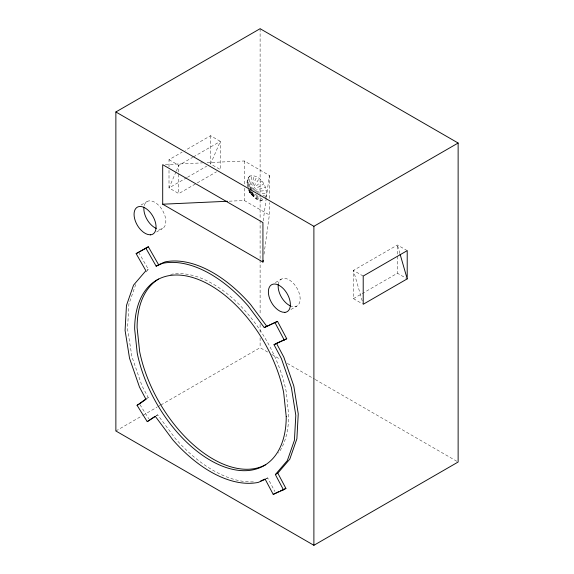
<?xml version="1.0" encoding="UTF-8"?>
<svg xmlns="http://www.w3.org/2000/svg" width="574" height="574" viewBox="0 0 574 574"><rect width="100%" height="100%" fill="white"/><g stroke="black" fill="none" stroke-linecap="round" stroke-linejoin="round"><path stroke-width="0.43" stroke-dasharray="2.87 2.15" d="M249.539 190.503L249.489 192.211C252.991 196.172 257.726 202.342 263.739 199.953L249.489 192.211L248.815 190.123M249.625 187.088L249.912 175.996C260.711 173.621 269.629 189.255 265.296 198.511M248.112 187.906C246.763 184.067 246.174 178.693 249.912 175.996M263.179 220.811L266.264 198.13M266.386 197.255L269.357 175.443L244.294 160.978L206.159 162.707M264.011 254.225L269.357 214.97L269.357 202.672M249.747 190.439L249.489 192.211L254.296 197.42M249.877 189.549L251.936 175.371M249.97 190.546L249.489 192.211L256.829 199.264M250.214 189.714L254.296 175.608M135.715 284.517L128.906 304.055L127.528 329.01L131.977 356.849L141.929 385.692L148.264 397.624L146.922 398.593M175.996 171.805L169.007 187.942L178.787 193.589L196.487 183.364M176.347 171.002L178.787 165.355L192.642 157.355M193.409 156.91L220.351 141.362L220.351 169.588L210.572 163.949L220.351 141.362L210.572 135.715L185.172 150.381M250.228 190.654L249.489 192.211L259.355 200.34M250.594 189.879L256.829 176.684M250.529 190.769L249.489 192.211L261.715 200.577M251.053 190.044L259.355 178.528M146.09 271.933L148.336 269.321L138.578 252.23M252.711 189.262L261.715 181.018M156.221 415.813L157.678 414.83L175.35 438.55A121.006 69.863 60 0 0 254.074 481.823M169.007 166.769L169.007 159.708L182.094 152.153M186.708 177.718L169.007 187.942L169.007 170.299M187.483 177.273L206.719 166.166M141.046 205.026L147.066 201.553M197.262 182.919L216.498 171.813M156.609 231.975L162.621 228.495M251.936 194.93L249.912 191.967L249.489 192.211L248.965 190.518M253.242 190.044L263.739 183.981M147.116 270.024L148.336 269.321M275.355 282.566L281.375 279.093M290.918 309.515L296.93 306.042M145.825 399.03L148.264 397.624M115.869 430.974L142.237 415.748M143.012 415.303L156.967 407.246M157.742 406.794L160.067 405.452M160.849 405L260.108 347.693L268.654 352.63M407.21 250.644L397.43 244.998L353.426 270.404L353.426 298.638L397.43 273.231L406.457 278.44M156.458 415.54L157.678 414.83M266.444 478.601L267.663 477.898L274.867 491.466M266.121 478.587L267.663 477.898M251.154 191.68L249.489 192.211L248.879 189.736M254.483 190.633L265.296 187.217M252.144 191.938L249.489 192.211L249.209 190.525M255.674 191.58L266.271 190.503M165.362 164.566L202.615 162.873M229.22 201.187L244.294 200.498L269.357 214.97M252.912 192.491L249.489 192.211L249.36 190.468M257.195 192.842L266.609 193.617M253.686 193.244L249.489 192.211L259.477 196.186M262.914 195.519L266.271 196.351M169.007 159.708L178.787 165.355L178.787 173.298M363.206 276.051L353.426 270.404L362.23 300.898M353.426 298.638L362.452 303.847M271.753 354.423L279.524 358.901M287.287 363.385L314.466 379.077M315.241 379.529L457.356 461.575M139.977 404.656L148.759 418.755M248.355 188.731L249.912 191.967M399.877 253.471L397.43 244.998L397.43 273.231M247.05 182.324L248.068 186.442M247.38 179.597L248.65 187.167M248.355 177.438L249.094 186.995M269.357 175.443L269.357 199.156M260.108 28.7L260.108 193.574M260.108 194.471L260.108 219.562M260.108 220.459L260.108 258.989M260.108 259.878L260.108 314.538M260.108 324.396L260.108 333.358M260.108 337.842L260.108 347.693M244.294 160.978L244.294 184.692M244.294 188.207L244.294 200.498M210.572 135.715L210.572 163.949M178.787 174.18L178.787 193.589M144.218 205.6A15.555 8.983 60 0 1 162.621 210.536A15.555 8.983 60 0 1 157.692 228.94M278.247 284.611A15.555 8.983 60 0 1 289.633 280.155A15.555 8.983 60 0 1 300.145 298.358A15.555 8.983 60 0 1 290.588 305.992M170.586 274.408A107.18 61.877 60 0 1 286.096 391.052L288.679 415.196A107.18 61.877 60 0 1 278.526 453.087"/><path stroke-width="0.86" d="M262.935 262.074L262.935 222.554L162.7 164.681L162.7 204.208L262.935 262.074L263.179 260.331M155.497 416.308L147.238 421.646L137.071 405.323L145.825 399.03L139.489 387.098L129.53 358.262L125.082 330.423L126.459 305.468L133.555 285.106L145.889 270.727L136.138 253.636L145.889 248.198L156.157 266.178L162.629 263.308A121.006 69.863 60 0 1 247.99 305.741L264.248 327.567L277.507 321.361L286.735 338.746L276.467 343.295L283.85 357.193L293.809 386.029L298.25 413.876L296.88 438.823L289.777 459.186L277.802 473.148L285.917 488.431L283.47 489.844L275.355 474.562L287.337 460.592L294.433 440.236L295.804 415.282L291.362 387.443L281.404 358.607L274.028 344.709L275.857 343.647M139.518 403.909L146.248 399.074M147.238 421.646L155.231 416.243L172.903 439.964A121.006 69.863 60 0 0 258.264 482.397L265.224 479.312L273.224 494.386L283.47 489.844M115.869 111.973L260.108 28.7L458.131 143.026L458.131 462.027L313.892 545.3L115.869 430.974L115.869 111.973L313.892 226.307L458.131 143.026M136.138 253.636L148.336 246.784L158.603 264.765L165.075 261.895A121.006 69.863 60 0 1 250.429 304.328L266.695 326.154M145.889 248.198L148.336 246.784M156.157 266.178L158.603 264.765M264.248 327.567L277.507 321.361M137.071 405.323L138.908 404.261M274.028 344.709L286.735 338.746M407.21 278.878L363.206 304.285L363.206 276.051L407.21 250.644L407.21 278.878L400.121 254.318M275.355 474.562L277.802 473.148M273.224 494.386L278.821 491.574M260.711 480.983L265.346 478.924M280.399 490.878L285.917 488.431M162.7 204.208L227.448 201.266M275.061 322.775L284.288 340.152M313.892 226.307L313.892 545.3M290.588 305.992A15.555 8.983 60 0 1 278.247 284.611M156.279 228.445A15.555 8.983 60 0 1 143.938 207.071M265.74 464.675A107.18 61.877 60 0 1 139.683 351.826L137.1 327.682A107.18 61.877 60 0 1 158.575 279.05M150.567 234.845C146.04 234.917 142.345 231.752 139.568 228.495A15.555 8.983 60 0 1 136.641 207.637A15.555 8.983 60 0 1 153.495 217.374A15.555 8.983 60 0 1 150.567 234.845M284.876 312.392C280.349 312.464 276.654 309.293 273.877 306.035A15.555 8.983 60 0 1 270.95 285.185A15.555 8.983 60 0 1 287.804 294.914A15.555 8.983 60 0 1 284.876 312.392M286.232 416.609L283.649 392.465A107.18 61.877 60 0 0 200.556 280.377A107.18 61.877 60 0 0 134.66 329.096L137.243 353.24A107.18 61.877 60 0 0 220.337 465.327A107.18 61.877 60 0 0 286.232 416.609"/></g></svg>
